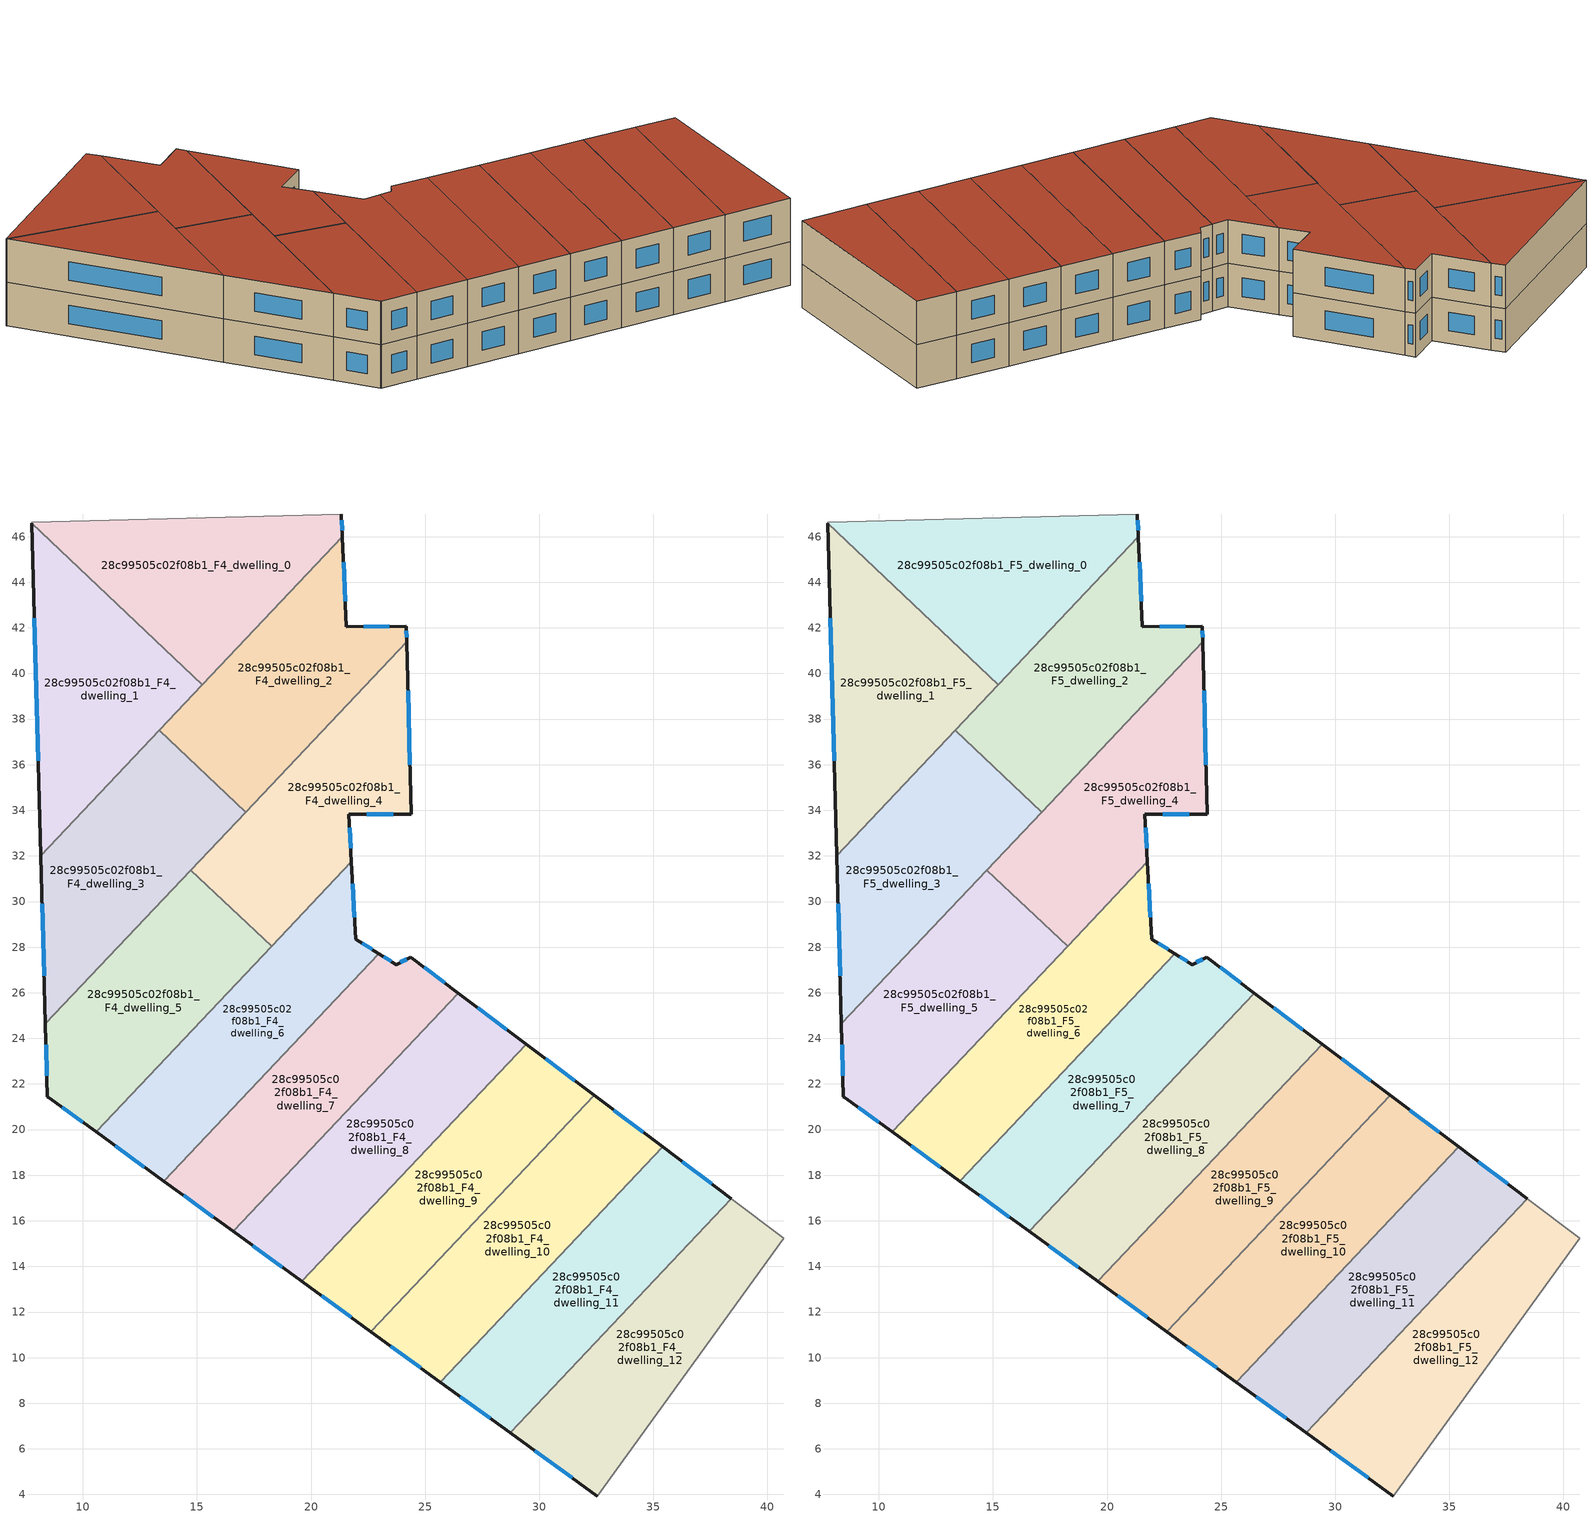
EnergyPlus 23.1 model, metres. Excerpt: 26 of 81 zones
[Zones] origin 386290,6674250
28c99505c02f08b1_F4_dwelling_0
 floor to 28c99505c02f08b1_F3_dwelling_0 (EU_floor_Construction): 21.34,46.99 21.38,46 15.24,39.51 7.76,46.58 7.76,46.63 z12
 wall outside (EU_wall_Construction): 21.38,46 21.34,46.99 z12:15
 wall adiabatic (EU_wall_Construction): 21.34,46.99 7.76,46.63 7.76,46.58 z12:15
 wall to 28c99505c02f08b1_F4_dwelling_1 (EU_wall_Construction): 7.76,46.58 15.24,39.51 z12:15
 wall to 28c99505c02f08b1_F4_dwelling_2 (EU_wall_Construction): 15.24,39.51 21.38,46 z12:15
 window (EU_Window_Construction): 21.37,46.29 21.35,46.71 z12.86:14.14
28c99505c02f08b1_F4_dwelling_1
 floor to 28c99505c02f08b1_F3_dwelling_1 (EU_floor_Construction): 15.24,39.51 8.16,32.01 7.76,46.58 z12
 wall outside (EU_wall_Construction): 7.76,46.58 8.16,32.01 z12:15
 wall to 28c99505c02f08b1_F4_dwelling_3 (EU_wall_Construction): 8.16,32.01 13.34,37.5 z12:15
 wall to 28c99505c02f08b1_F4_dwelling_2 (EU_wall_Construction): 13.34,37.5 15.24,39.51 z12:15
 window (EU_Window_Construction): 7.87,42.42 8.04,36.18 z12.86:14.14
28c99505c02f08b1_F4_dwelling_10
 floor to 28c99505c02f08b1_F3_dwelling_10 (EU_floor_Construction): 35.42,19.24 25.67,8.93 22.63,11.14 32.42,21.5 z12
 wall outside (EU_wall_Construction): 35.42,19.24 32.42,21.5 / 22.63,11.14 25.67,8.93 z12:15
 wall to 28c99505c02f08b1_F4_dwelling_9 (EU_wall_Construction): 32.42,21.5 22.63,11.14 z12:15
 wall to 28c99505c02f08b1_F4_dwelling_11 (EU_wall_Construction): 25.67,8.93 35.42,19.24 z12:15
 window (EU_Window_Construction): 34.56,19.88 33.28,20.85 / 23.5,10.51 24.8,9.56 z12.86:14.14
28c99505c02f08b1_F4_dwelling_11
 floor to 28c99505c02f08b1_F3_dwelling_11 (EU_floor_Construction): 38.43,16.97 28.73,6.7 25.67,8.93 35.42,19.24 z12
 wall outside (EU_wall_Construction): 38.43,16.97 35.42,19.24 / 25.67,8.93 28.73,6.7 z12:15
 wall to 28c99505c02f08b1_F4_dwelling_12 (EU_wall_Construction): 28.73,6.7 38.43,16.97 z12:15
 window (EU_Window_Construction): 37.57,17.62 36.28,18.59 / 26.55,8.29 27.86,7.34 z12.86:14.14
28c99505c02f08b1_F4_dwelling_12
 floor to 28c99505c02f08b1_F3_dwelling_12 (EU_floor_Construction): 40.73,15.24 32.54,3.93 28.73,6.7 38.43,16.97 z12
 wall outside (EU_wall_Construction): 28.73,6.7 32.54,3.93 z12:15
 wall adiabatic (EU_wall_Construction): 32.54,3.93 40.73,15.24 38.43,16.97 z12:15
 window (EU_Window_Construction): 29.82,5.91 31.45,4.72 z12.86:14.14
28c99505c02f08b1_F4_dwelling_2
 floor to 28c99505c02f08b1_F3_dwelling_2 (EU_floor_Construction): 21.38,46 21.55,42.04 24.18,42.08 24.2,41.39 17.14,33.92 13.34,37.5 z12
 wall outside (EU_wall_Construction): 24.2,41.39 24.18,42.08 21.55,42.04 21.38,46 z12:15
 wall to 28c99505c02f08b1_F4_dwelling_3 (EU_wall_Construction): 13.34,37.5 17.14,33.92 z12:15
 wall to 28c99505c02f08b1_F4_dwelling_4 (EU_wall_Construction): 17.14,33.92 24.2,41.39 z12:15
 window (EU_Window_Construction): 21.5,43.17 21.43,44.87 / 23.43,42.07 22.3,42.05 / 24.19,41.59 24.19,41.88 z12.86:14.14
28c99505c02f08b1_F4_dwelling_3
 floor to 28c99505c02f08b1_F3_dwelling_3 (EU_floor_Construction): 17.14,33.92 8.36,24.63 8.16,32.01 13.34,37.5 z12
 wall outside (EU_wall_Construction): 8.16,32.01 8.36,24.63 z12:15
 wall to 28c99505c02f08b1_F4_dwelling_5 (EU_wall_Construction): 8.36,24.63 14.74,31.38 z12:15
 wall to 28c99505c02f08b1_F4_dwelling_4 (EU_wall_Construction): 14.74,31.38 17.14,33.92 z12:15
 window (EU_Window_Construction): 8.21,29.9 8.3,26.74 z12.86:14.14
28c99505c02f08b1_F4_dwelling_4
 floor to 28c99505c02f08b1_F3_dwelling_4 (EU_floor_Construction): 24.2,41.39 24.39,33.83 21.66,33.83 21.78,31.74 18.27,28.04 14.74,31.38 z12
 wall outside (EU_wall_Construction): 21.78,31.74 21.66,33.83 24.39,33.83 24.2,41.39 z12:15
 wall to 28c99505c02f08b1_F4_dwelling_5 (EU_wall_Construction): 14.74,31.38 18.27,28.04 z12:15
 wall to 28c99505c02f08b1_F4_dwelling_6 (EU_wall_Construction): 18.27,28.04 21.78,31.74 z12:15
 window (EU_Window_Construction): 24.34,35.99 24.25,39.23 / 22.44,33.83 23.61,33.83 / 21.74,32.34 21.7,33.23 z12.86:14.14
28c99505c02f08b1_F4_dwelling_5
 floor to 28c99505c02f08b1_F3_dwelling_5 (EU_floor_Construction): 18.27,28.04 10.58,19.9 8.49,21.42 8.44,21.45 8.36,24.63 14.74,31.38 z12
 wall outside (EU_wall_Construction): 8.36,24.63 8.44,21.45 8.49,21.42 10.58,19.9 z12:15
 wall to 28c99505c02f08b1_F4_dwelling_6 (EU_wall_Construction): 10.58,19.9 18.27,28.03 z12:15
 window (EU_Window_Construction): 8.38,23.72 8.42,22.36 / 9.09,20.98 9.98,20.33 z12.86:14.14
28c99505c02f08b1_F4_dwelling_6
 floor to 28c99505c02f08b1_F3_dwelling_6 (EU_floor_Construction): 21.78,31.74 21.96,28.35 22.97,27.71 13.54,17.74 10.58,19.9 z12
 wall outside (EU_wall_Construction): 10.58,19.9 13.54,17.74 / 22.97,27.71 21.96,28.35 21.78,31.74 z12:15
 wall to 28c99505c02f08b1_F4_dwelling_7 (EU_wall_Construction): 13.54,17.74 22.97,27.71 z12:15
 window (EU_Window_Construction): 11.43,19.28 12.7,18.36 / 21.91,29.32 21.83,30.77 / 22.68,27.9 22.25,28.17 z12.86:14.14
28c99505c02f08b1_F4_dwelling_7
 floor to 28c99505c02f08b1_F3_dwelling_7 (EU_floor_Construction): 26.46,25.99 16.58,15.53 13.54,17.74 22.97,27.71 23.73,27.23 24.37,27.56 z12
 wall outside (EU_wall_Construction): 13.54,17.74 16.58,15.53 / 26.46,25.99 24.37,27.56 23.73,27.23 22.97,27.71 z12:15
 wall to 28c99505c02f08b1_F4_dwelling_8 (EU_wall_Construction): 16.58,15.53 26.46,25.99 z12:15
 window (EU_Window_Construction): 14.41,17.11 15.71,16.16 / 23.52,27.37 23.19,27.58 / 24.19,27.47 23.92,27.33 / 25.87,26.44 24.97,27.11 z12.86:14.14
28c99505c02f08b1_F4_dwelling_8
 floor to 28c99505c02f08b1_F3_dwelling_8 (EU_floor_Construction): 29.44,23.75 19.6,13.34 16.58,15.53 26.46,25.99 z12
 wall outside (EU_wall_Construction): 29.44,23.75 26.46,25.99 / 16.58,15.53 19.6,13.34 z12:15
 wall to 28c99505c02f08b1_F4_dwelling_9 (EU_wall_Construction): 19.6,13.34 29.44,23.75 z12:15
 window (EU_Window_Construction): 28.59,24.39 27.31,25.35 / 17.45,14.91 18.74,13.97 z12.86:14.14
28c99505c02f08b1_F4_dwelling_9
 floor to 28c99505c02f08b1_F3_dwelling_9 (EU_floor_Construction): 32.42,21.5 22.63,11.14 19.6,13.34 29.44,23.75 z12
 wall outside (EU_wall_Construction): 32.42,21.5 29.44,23.75 / 19.6,13.34 22.63,11.14 z12:15
 window (EU_Window_Construction): 31.57,22.14 30.29,23.1 / 20.47,12.71 21.76,11.77 z12.86:14.14
28c99505c02f08b1_F5_dwelling_0
 floor to 28c99505c02f08b1_F4_dwelling_0 (EU_floor_Construction): 21.34,46.99 21.38,46 15.24,39.51 7.76,46.58 7.76,46.63 z15
 wall outside (EU_wall_Construction): 21.38,46 21.34,46.99 z15:18
 wall adiabatic (EU_wall_Construction): 21.34,46.99 7.76,46.63 7.76,46.58 z15:18
 wall to 28c99505c02f08b1_F5_dwelling_1 (EU_wall_Construction): 7.76,46.58 15.24,39.51 z15:18
 wall to 28c99505c02f08b1_F5_dwelling_2 (EU_wall_Construction): 15.24,39.51 21.38,46 z15:18
 window (EU_Window_Construction): 21.37,46.29 21.35,46.71 z15.86:17.14
 roof outside (EU_roof_Construction): 15.24,39.51 21.38,46 21.34,46.99 7.76,46.63 7.76,46.58 z18
28c99505c02f08b1_F5_dwelling_1
 floor to 28c99505c02f08b1_F4_dwelling_1 (EU_floor_Construction): 15.24,39.51 8.16,32.01 7.76,46.58 z15
 wall outside (EU_wall_Construction): 7.76,46.58 8.16,32.01 z15:18
 wall to 28c99505c02f08b1_F5_dwelling_3 (EU_wall_Construction): 8.16,32.01 13.34,37.5 z15:18
 wall to 28c99505c02f08b1_F5_dwelling_2 (EU_wall_Construction): 13.34,37.5 15.24,39.51 z15:18
 window (EU_Window_Construction): 7.87,42.42 8.04,36.18 z15.86:17.14
 roof outside (EU_roof_Construction): 8.16,32.01 15.24,39.51 7.76,46.58 z18
28c99505c02f08b1_F5_dwelling_10
 floor to 28c99505c02f08b1_F4_dwelling_10 (EU_floor_Construction): 35.42,19.24 25.67,8.93 22.63,11.14 32.42,21.5 z15
 wall outside (EU_wall_Construction): 35.42,19.24 32.42,21.5 / 22.63,11.14 25.67,8.93 z15:18
 wall to 28c99505c02f08b1_F5_dwelling_9 (EU_wall_Construction): 32.42,21.5 22.63,11.14 z15:18
 wall to 28c99505c02f08b1_F5_dwelling_11 (EU_wall_Construction): 25.67,8.93 35.42,19.24 z15:18
 window (EU_Window_Construction): 34.56,19.88 33.28,20.85 / 23.5,10.51 24.8,9.56 z15.86:17.14
 roof outside (EU_roof_Construction): 25.67,8.93 35.42,19.24 32.42,21.5 22.63,11.14 z18
28c99505c02f08b1_F5_dwelling_11
 floor to 28c99505c02f08b1_F4_dwelling_11 (EU_floor_Construction): 38.43,16.97 28.73,6.7 25.67,8.93 35.42,19.24 z15
 wall outside (EU_wall_Construction): 38.43,16.97 35.42,19.24 / 25.67,8.93 28.73,6.7 z15:18
 wall to 28c99505c02f08b1_F5_dwelling_12 (EU_wall_Construction): 28.73,6.7 38.43,16.97 z15:18
 window (EU_Window_Construction): 37.57,17.62 36.28,18.59 / 26.55,8.29 27.86,7.34 z15.86:17.14
 roof outside (EU_roof_Construction): 28.73,6.7 38.43,16.97 35.42,19.24 25.67,8.93 z18
28c99505c02f08b1_F5_dwelling_12
 floor to 28c99505c02f08b1_F4_dwelling_12 (EU_floor_Construction): 40.73,15.24 32.54,3.93 28.73,6.7 38.43,16.97 z15
 wall outside (EU_wall_Construction): 28.73,6.7 32.54,3.93 z15:18
 wall adiabatic (EU_wall_Construction): 32.54,3.93 40.73,15.24 38.43,16.97 z15:18
 window (EU_Window_Construction): 29.82,5.91 31.45,4.72 z15.86:17.14
 roof outside (EU_roof_Construction): 32.54,3.93 40.73,15.24 38.43,16.97 28.73,6.7 z18
28c99505c02f08b1_F5_dwelling_2
 floor to 28c99505c02f08b1_F4_dwelling_2 (EU_floor_Construction): 21.38,46 21.55,42.04 24.18,42.08 24.2,41.39 17.14,33.92 13.34,37.5 z15
 wall outside (EU_wall_Construction): 24.2,41.39 24.18,42.08 21.55,42.04 21.38,46 z15:18
 wall to 28c99505c02f08b1_F5_dwelling_3 (EU_wall_Construction): 13.34,37.5 17.14,33.92 z15:18
 wall to 28c99505c02f08b1_F5_dwelling_4 (EU_wall_Construction): 17.14,33.92 24.2,41.39 z15:18
 window (EU_Window_Construction): 21.5,43.17 21.43,44.87 / 23.43,42.07 22.3,42.05 / 24.19,41.59 24.19,41.88 z15.86:17.14
 roof outside (EU_roof_Construction): 17.14,33.92 24.2,41.39 24.18,42.08 21.55,42.04 21.38,46 13.34,37.5 z18
28c99505c02f08b1_F5_dwelling_3
 floor to 28c99505c02f08b1_F4_dwelling_3 (EU_floor_Construction): 17.14,33.92 8.36,24.63 8.16,32.01 13.34,37.5 z15
 wall outside (EU_wall_Construction): 8.16,32.01 8.36,24.63 z15:18
 wall to 28c99505c02f08b1_F5_dwelling_5 (EU_wall_Construction): 8.36,24.63 14.74,31.38 z15:18
 wall to 28c99505c02f08b1_F5_dwelling_4 (EU_wall_Construction): 14.74,31.38 17.14,33.92 z15:18
 window (EU_Window_Construction): 8.21,29.9 8.3,26.74 z15.86:17.14
 roof outside (EU_roof_Construction): 8.36,24.63 17.14,33.92 13.34,37.5 8.16,32.01 z18
28c99505c02f08b1_F5_dwelling_4
 floor to 28c99505c02f08b1_F4_dwelling_4 (EU_floor_Construction): 24.2,41.39 24.39,33.83 21.66,33.83 21.78,31.74 18.27,28.04 14.74,31.38 z15
 wall outside (EU_wall_Construction): 21.78,31.74 21.66,33.83 24.39,33.83 24.2,41.39 z15:18
 wall to 28c99505c02f08b1_F5_dwelling_5 (EU_wall_Construction): 14.74,31.38 18.27,28.04 z15:18
 wall to 28c99505c02f08b1_F5_dwelling_6 (EU_wall_Construction): 18.27,28.04 21.78,31.74 z15:18
 window (EU_Window_Construction): 24.34,35.99 24.25,39.23 / 22.44,33.83 23.61,33.83 / 21.74,32.34 21.7,33.23 z15.86:17.14
 roof outside (EU_roof_Construction): 21.78,31.74 21.66,33.83 24.39,33.83 24.2,41.39 14.74,31.38 18.27,28.04 z18
28c99505c02f08b1_F5_dwelling_5
 floor to 28c99505c02f08b1_F4_dwelling_5 (EU_floor_Construction): 18.27,28.04 10.58,19.9 8.49,21.42 8.44,21.45 8.36,24.63 14.74,31.38 z15
 wall outside (EU_wall_Construction): 8.36,24.63 8.44,21.45 8.49,21.42 10.58,19.9 z15:18
 wall to 28c99505c02f08b1_F5_dwelling_6 (EU_wall_Construction): 10.58,19.9 18.27,28.03 z15:18
 window (EU_Window_Construction): 8.38,23.72 8.42,22.36 / 9.09,20.98 9.98,20.33 z15.86:17.14
 roof outside (EU_roof_Construction): 10.58,19.9 18.27,28.04 14.74,31.38 8.36,24.63 8.44,21.45 8.49,21.42 z18
28c99505c02f08b1_F5_dwelling_6
 floor to 28c99505c02f08b1_F4_dwelling_6 (EU_floor_Construction): 21.78,31.74 21.96,28.35 22.97,27.71 13.54,17.74 10.58,19.9 z15
 wall outside (EU_wall_Construction): 10.58,19.9 13.54,17.74 / 22.97,27.71 21.96,28.35 21.78,31.74 z15:18
 wall to 28c99505c02f08b1_F5_dwelling_7 (EU_wall_Construction): 13.54,17.74 22.97,27.71 z15:18
 window (EU_Window_Construction): 11.43,19.28 12.7,18.36 / 21.91,29.32 21.83,30.77 / 22.68,27.9 22.25,28.17 z15.86:17.14
 roof outside (EU_roof_Construction): 13.54,17.74 22.97,27.71 21.96,28.35 21.78,31.74 10.58,19.9 z18
28c99505c02f08b1_F5_dwelling_7
 floor to 28c99505c02f08b1_F4_dwelling_7 (EU_floor_Construction): 26.46,25.99 16.58,15.53 13.54,17.74 22.97,27.71 23.73,27.23 24.37,27.56 z15
 wall outside (EU_wall_Construction): 13.54,17.74 16.58,15.53 / 26.46,25.99 24.37,27.56 23.73,27.23 22.97,27.71 z15:18
 wall to 28c99505c02f08b1_F5_dwelling_8 (EU_wall_Construction): 16.58,15.53 26.46,25.99 z15:18
 window (EU_Window_Construction): 14.41,17.11 15.71,16.16 / 23.52,27.37 23.19,27.58 / 24.19,27.47 23.92,27.33 / 25.87,26.44 24.97,27.11 z15.86:17.14
 roof outside (EU_roof_Construction): 16.58,15.53 26.46,25.99 24.37,27.56 23.73,27.23 22.97,27.71 13.54,17.74 z18
28c99505c02f08b1_F5_dwelling_8
 floor to 28c99505c02f08b1_F4_dwelling_8 (EU_floor_Construction): 29.44,23.75 19.6,13.34 16.58,15.53 26.46,25.99 z15
 wall outside (EU_wall_Construction): 29.44,23.75 26.46,25.99 / 16.58,15.53 19.6,13.34 z15:18
 wall to 28c99505c02f08b1_F5_dwelling_9 (EU_wall_Construction): 19.6,13.34 29.44,23.75 z15:18
 window (EU_Window_Construction): 28.59,24.39 27.31,25.35 / 17.45,14.91 18.74,13.97 z15.86:17.14
 roof outside (EU_roof_Construction): 19.6,13.34 29.44,23.75 26.46,25.99 16.58,15.53 z18
28c99505c02f08b1_F5_dwelling_9
 floor to 28c99505c02f08b1_F4_dwelling_9 (EU_floor_Construction): 32.42,21.5 22.63,11.14 19.6,13.34 29.44,23.75 z15
 wall outside (EU_wall_Construction): 32.42,21.5 29.44,23.75 / 19.6,13.34 22.63,11.14 z15:18
 window (EU_Window_Construction): 31.57,22.14 30.29,23.1 / 20.47,12.71 21.76,11.77 z15.86:17.14
 roof outside (EU_roof_Construction): 22.63,11.14 32.42,21.5 29.44,23.75 19.6,13.34 z18
[Building]
EU S2 Campaign: North Axis=0; Terrain=City; Solar Distribution=FullExterior
[Site:Location]
Helsinki-Vantaa.AP: Latitude=60.317; Longitude=24.963; Time Zone=2; Elevation=54.6
[SizingPeriod:WeatherFileDays]
AnnualSizingPeriod: Begin Month=1; Begin Day of Month=1; End Month=12; End Day of Month=31; Day of Week for Start Day=Monday; Use Weather File Daylight Saving Period=No; Use Weather File Rain and Snow Indicators=No
[MATERIAL]
EU_InternalMass_Material: Roughness=MediumRough; Thickness=0.1; Conductivity=1; Density=1800; Specific Heat=900; Thermal Absorptance=0.9; Solar Absorptance=0.7; Visible Absorptance=0.7
[MATERIAL:NOMASS] Roughness=MediumRough; Thermal Absorptance=0.9; Solar Absorptance=0.7; Visible Absorptance=0.7
Name | Thermal Resistance
EU_wall_NoMass | 1.10183
EU_roof_NoMass; EU_floor_NoMass | 1.70606
[WINDOWMATERIAL:SIMPLEGLAZINGSYSTEM]
EU_Window_SimpleGlazing: UFactor=3.11035; Solar Heat Gain Coefficient=0.8; Visible Transmittance=0.8
[CONSTRUCTION]
EU_wall_Construction: EU_wall_NoMass
EU_roof_Construction: EU_roof_NoMass
EU_floor_Construction: EU_floor_NoMass
EU_Window_Construction: EU_Window_SimpleGlazing
EU_InternalMass_Construction: EU_InternalMass_Material
[ZONE] Type=1; Multiplier=1; Ceiling Height=autocalculate; Floor Area=autocalculate; Part of Total Floor Area=Yes
Name | Volume
28c99505c02f08b1_F4_dwelling_0; 28c99505c02f08b1_F5_dwelling_0 | 159.237
28c99505c02f08b1_F4_dwelling_1; 28c99505c02f08b1_F5_dwelling_1; 28c99505c02f08b1_F4_dwelling_11; 28c99505c02f08b1_F5_dwelling_11 | 159.231
28c99505c02f08b1_F4_dwelling_10; 28c99505c02f08b1_F5_dwelling_10 | 159.224
28c99505c02f08b1_F4_dwelling_12; 28c99505c02f08b1_F5_dwelling_12; 28c99505c02f08b1_F4_dwelling_2; 28c99505c02f08b1_F5_dwelling_2 | 159.215
28c99505c02f08b1_F4_dwelling_3; 28c99505c02f08b1_F5_dwelling_3 | 159.199
28c99505c02f08b1_F4_dwelling_4; 28c99505c02f08b1_F5_dwelling_4 | 159.535
28c99505c02f08b1_F4_dwelling_5; 28c99505c02f08b1_F5_dwelling_5 | 159.549
28c99505c02f08b1_F4_dwelling_6; 28c99505c02f08b1_F5_dwelling_6 | 158.588
28c99505c02f08b1_F4_dwelling_7; 28c99505c02f08b1_F5_dwelling_7 | 159.188
28c99505c02f08b1_F4_dwelling_8; 28c99505c02f08b1_F5_dwelling_8 | 159.245
28c99505c02f08b1_F4_dwelling_9; 28c99505c02f08b1_F5_dwelling_9 | 159.193
[INTERNALMASS] Construction=EU_InternalMass_Construction
Name | Zone or ZoneList | Surface Area
28c99505c02f08b1_F4_dwelling_0_EU_InternalMass | 28c99505c02f08b1_F4_dwelling_0 | 53.0819
28c99505c02f08b1_F4_dwelling_1_EU_InternalMass | 28c99505c02f08b1_F4_dwelling_1 | 53.0773
28c99505c02f08b1_F4_dwelling_2_EU_InternalMass | 28c99505c02f08b1_F4_dwelling_2 | 53.0716
28c99505c02f08b1_F4_dwelling_3_EU_InternalMass | 28c99505c02f08b1_F4_dwelling_3 | 53.0682
28c99505c02f08b1_F4_dwelling_4_EU_InternalMass | 28c99505c02f08b1_F4_dwelling_4 | 53.1781
28c99505c02f08b1_F4_dwelling_5_EU_InternalMass | 28c99505c02f08b1_F4_dwelling_5 | 53.1828
28c99505c02f08b1_F4_dwelling_6_EU_InternalMass | 28c99505c02f08b1_F4_dwelling_6 | 52.8629
28c99505c02f08b1_F4_dwelling_7_EU_InternalMass | 28c99505c02f08b1_F4_dwelling_7 | 53.0626
28c99505c02f08b1_F4_dwelling_8_EU_InternalMass | 28c99505c02f08b1_F4_dwelling_8 | 53.0821
28c99505c02f08b1_F4_dwelling_9_EU_InternalMass | 28c99505c02f08b1_F4_dwelling_9 | 53.0642
28c99505c02f08b1_F4_dwelling_10_EU_InternalMass | 28c99505c02f08b1_F4_dwelling_10 | 53.0748
28c99505c02f08b1_F4_dwelling_11_EU_InternalMass | 28c99505c02f08b1_F4_dwelling_11 | 53.0768
28c99505c02f08b1_F4_dwelling_12_EU_InternalMass | 28c99505c02f08b1_F4_dwelling_12 | 53.0717
28c99505c02f08b1_F5_dwelling_0_EU_InternalMass | 28c99505c02f08b1_F5_dwelling_0 | 53.0819
28c99505c02f08b1_F5_dwelling_1_EU_InternalMass | 28c99505c02f08b1_F5_dwelling_1 | 53.0773
28c99505c02f08b1_F5_dwelling_2_EU_InternalMass | 28c99505c02f08b1_F5_dwelling_2 | 53.0716
28c99505c02f08b1_F5_dwelling_3_EU_InternalMass | 28c99505c02f08b1_F5_dwelling_3 | 53.0682
28c99505c02f08b1_F5_dwelling_4_EU_InternalMass | 28c99505c02f08b1_F5_dwelling_4 | 53.1781
28c99505c02f08b1_F5_dwelling_5_EU_InternalMass | 28c99505c02f08b1_F5_dwelling_5 | 53.1828
28c99505c02f08b1_F5_dwelling_6_EU_InternalMass | 28c99505c02f08b1_F5_dwelling_6 | 52.8629
28c99505c02f08b1_F5_dwelling_7_EU_InternalMass | 28c99505c02f08b1_F5_dwelling_7 | 53.0626
28c99505c02f08b1_F5_dwelling_8_EU_InternalMass | 28c99505c02f08b1_F5_dwelling_8 | 53.0821
28c99505c02f08b1_F5_dwelling_9_EU_InternalMass | 28c99505c02f08b1_F5_dwelling_9 | 53.0642
28c99505c02f08b1_F5_dwelling_10_EU_InternalMass | 28c99505c02f08b1_F5_dwelling_10 | 53.0748
28c99505c02f08b1_F5_dwelling_11_EU_InternalMass | 28c99505c02f08b1_F5_dwelling_11 | 53.0768
28c99505c02f08b1_F5_dwelling_12_EU_InternalMass | 28c99505c02f08b1_F5_dwelling_12 | 53.0717
[OTHEREQUIPMENT] Fuel Type=Electricity; Design Level Calculation Method=Watts/Area; Power per Zone Floor Area=1; Fraction Latent=0; Fraction Radiant=0; Fraction Lost=0; Carbon Dioxide Generation Rate=0; EndUse Subcategory=EU_Step8_InternalGains
Name | Zone or ZoneList or Space or SpaceList | Schedule
EU_Step8_InternalGain_28c99505c02f08b1_F4_dwelling_0_f000 | 28c99505c02f08b1_F4_dwelling_0 | EU_Step8_GainSchedule_28c99505c02f08b1_F4_dwelling_0_f000
EU_Step8_InternalGain_28c99505c02f08b1_F4_dwelling_1_f000 | 28c99505c02f08b1_F4_dwelling_1 | EU_Step8_GainSchedule_28c99505c02f08b1_F4_dwelling_1_f000
EU_Step8_InternalGain_28c99505c02f08b1_F4_dwelling_2_f000 | 28c99505c02f08b1_F4_dwelling_2 | EU_Step8_GainSchedule_28c99505c02f08b1_F4_dwelling_2_f000
EU_Step8_InternalGain_28c99505c02f08b1_F4_dwelling_3_f000 | 28c99505c02f08b1_F4_dwelling_3 | EU_Step8_GainSchedule_28c99505c02f08b1_F4_dwelling_3_f000
EU_Step8_InternalGain_28c99505c02f08b1_F4_dwelling_4_f000 | 28c99505c02f08b1_F4_dwelling_4 | EU_Step8_GainSchedule_28c99505c02f08b1_F4_dwelling_4_f000
EU_Step8_InternalGain_28c99505c02f08b1_F4_dwelling_5_f000 | 28c99505c02f08b1_F4_dwelling_5 | EU_Step8_GainSchedule_28c99505c02f08b1_F4_dwelling_5_f000
EU_Step8_InternalGain_28c99505c02f08b1_F4_dwelling_6_f000 | 28c99505c02f08b1_F4_dwelling_6 | EU_Step8_GainSchedule_28c99505c02f08b1_F4_dwelling_6_f000
EU_Step8_InternalGain_28c99505c02f08b1_F4_dwelling_7_f000 | 28c99505c02f08b1_F4_dwelling_7 | EU_Step8_GainSchedule_28c99505c02f08b1_F4_dwelling_7_f000
EU_Step8_InternalGain_28c99505c02f08b1_F4_dwelling_8_f000 | 28c99505c02f08b1_F4_dwelling_8 | EU_Step8_GainSchedule_28c99505c02f08b1_F4_dwelling_8_f000
EU_Step8_InternalGain_28c99505c02f08b1_F4_dwelling_9_f000 | 28c99505c02f08b1_F4_dwelling_9 | EU_Step8_GainSchedule_28c99505c02f08b1_F4_dwelling_9_f000
EU_Step8_InternalGain_28c99505c02f08b1_F4_dwelling_10_f000 | 28c99505c02f08b1_F4_dwelling_10 | EU_Step8_GainSchedule_28c99505c02f08b1_F4_dwelling_10_f000
EU_Step8_InternalGain_28c99505c02f08b1_F4_dwelling_11_f000 | 28c99505c02f08b1_F4_dwelling_11 | EU_Step8_GainSchedule_28c99505c02f08b1_F4_dwelling_11_f000
EU_Step8_InternalGain_28c99505c02f08b1_F4_dwelling_12_f000 | 28c99505c02f08b1_F4_dwelling_12 | EU_Step8_GainSchedule_28c99505c02f08b1_F4_dwelling_12_f000
EU_Step8_InternalGain_28c99505c02f08b1_F5_dwelling_0_f000 | 28c99505c02f08b1_F5_dwelling_0 | EU_Step8_GainSchedule_28c99505c02f08b1_F5_dwelling_0_f000
EU_Step8_InternalGain_28c99505c02f08b1_F5_dwelling_1_f000 | 28c99505c02f08b1_F5_dwelling_1 | EU_Step8_GainSchedule_28c99505c02f08b1_F5_dwelling_1_f000
EU_Step8_InternalGain_28c99505c02f08b1_F5_dwelling_2_f000 | 28c99505c02f08b1_F5_dwelling_2 | EU_Step8_GainSchedule_28c99505c02f08b1_F5_dwelling_2_f000
EU_Step8_InternalGain_28c99505c02f08b1_F5_dwelling_3_f000 | 28c99505c02f08b1_F5_dwelling_3 | EU_Step8_GainSchedule_28c99505c02f08b1_F5_dwelling_3_f000
EU_Step8_InternalGain_28c99505c02f08b1_F5_dwelling_4_f000 | 28c99505c02f08b1_F5_dwelling_4 | EU_Step8_GainSchedule_28c99505c02f08b1_F5_dwelling_4_f000
EU_Step8_InternalGain_28c99505c02f08b1_F5_dwelling_5_f000 | 28c99505c02f08b1_F5_dwelling_5 | EU_Step8_GainSchedule_28c99505c02f08b1_F5_dwelling_5_f000
EU_Step8_InternalGain_28c99505c02f08b1_F5_dwelling_6_f000 | 28c99505c02f08b1_F5_dwelling_6 | EU_Step8_GainSchedule_28c99505c02f08b1_F5_dwelling_6_f000
EU_Step8_InternalGain_28c99505c02f08b1_F5_dwelling_7_f000 | 28c99505c02f08b1_F5_dwelling_7 | EU_Step8_GainSchedule_28c99505c02f08b1_F5_dwelling_7_f000
EU_Step8_InternalGain_28c99505c02f08b1_F5_dwelling_8_f000 | 28c99505c02f08b1_F5_dwelling_8 | EU_Step8_GainSchedule_28c99505c02f08b1_F5_dwelling_8_f000
EU_Step8_InternalGain_28c99505c02f08b1_F5_dwelling_9_f000 | 28c99505c02f08b1_F5_dwelling_9 | EU_Step8_GainSchedule_28c99505c02f08b1_F5_dwelling_9_f000
EU_Step8_InternalGain_28c99505c02f08b1_F5_dwelling_10_f000 | 28c99505c02f08b1_F5_dwelling_10 | EU_Step8_GainSchedule_28c99505c02f08b1_F5_dwelling_10_f000
EU_Step8_InternalGain_28c99505c02f08b1_F5_dwelling_11_f000 | 28c99505c02f08b1_F5_dwelling_11 | EU_Step8_GainSchedule_28c99505c02f08b1_F5_dwelling_11_f000
EU_Step8_InternalGain_28c99505c02f08b1_F5_dwelling_12_f000 | 28c99505c02f08b1_F5_dwelling_12 | EU_Step8_GainSchedule_28c99505c02f08b1_F5_dwelling_12_f000
[ZONEVENTILATION:DESIGNFLOWRATE] Schedule=EU_AlwaysOn; Design Flow Rate Calculation Method=AirChanges/Hour; Air Changes per Hour=0.756316; Ventilation Type=Natural; Fan Pressure Rise=0; Fan Total Efficiency=1; Constant Term Coefficient=1; Temperature Term Coefficient=0; Velocity Term Coefficient=0; Velocity Squared Term Coefficient=0; Minimum Indoor Temperature=-100; Maximum Indoor Temperature=100; Delta Temperature=-100; Minimum Outdoor Temperature=-100; Maximum Outdoor Temperature=100; Maximum Wind Speed=40
Name | Zone or ZoneList or Space or SpaceList
EU_ConstantAir_28c99505c02f08b1_F4_dwelling_0 | 28c99505c02f08b1_F4_dwelling_0
EU_ConstantAir_28c99505c02f08b1_F4_dwelling_1 | 28c99505c02f08b1_F4_dwelling_1
EU_ConstantAir_28c99505c02f08b1_F4_dwelling_2 | 28c99505c02f08b1_F4_dwelling_2
EU_ConstantAir_28c99505c02f08b1_F4_dwelling_3 | 28c99505c02f08b1_F4_dwelling_3
EU_ConstantAir_28c99505c02f08b1_F4_dwelling_4 | 28c99505c02f08b1_F4_dwelling_4
EU_ConstantAir_28c99505c02f08b1_F4_dwelling_5 | 28c99505c02f08b1_F4_dwelling_5
EU_ConstantAir_28c99505c02f08b1_F4_dwelling_6 | 28c99505c02f08b1_F4_dwelling_6
EU_ConstantAir_28c99505c02f08b1_F4_dwelling_7 | 28c99505c02f08b1_F4_dwelling_7
EU_ConstantAir_28c99505c02f08b1_F4_dwelling_8 | 28c99505c02f08b1_F4_dwelling_8
EU_ConstantAir_28c99505c02f08b1_F4_dwelling_9 | 28c99505c02f08b1_F4_dwelling_9
EU_ConstantAir_28c99505c02f08b1_F4_dwelling_10 | 28c99505c02f08b1_F4_dwelling_10
EU_ConstantAir_28c99505c02f08b1_F4_dwelling_11 | 28c99505c02f08b1_F4_dwelling_11
EU_ConstantAir_28c99505c02f08b1_F4_dwelling_12 | 28c99505c02f08b1_F4_dwelling_12
EU_ConstantAir_28c99505c02f08b1_F5_dwelling_0 | 28c99505c02f08b1_F5_dwelling_0
EU_ConstantAir_28c99505c02f08b1_F5_dwelling_1 | 28c99505c02f08b1_F5_dwelling_1
EU_ConstantAir_28c99505c02f08b1_F5_dwelling_2 | 28c99505c02f08b1_F5_dwelling_2
EU_ConstantAir_28c99505c02f08b1_F5_dwelling_3 | 28c99505c02f08b1_F5_dwelling_3
EU_ConstantAir_28c99505c02f08b1_F5_dwelling_4 | 28c99505c02f08b1_F5_dwelling_4
EU_ConstantAir_28c99505c02f08b1_F5_dwelling_5 | 28c99505c02f08b1_F5_dwelling_5
EU_ConstantAir_28c99505c02f08b1_F5_dwelling_6 | 28c99505c02f08b1_F5_dwelling_6
EU_ConstantAir_28c99505c02f08b1_F5_dwelling_7 | 28c99505c02f08b1_F5_dwelling_7
EU_ConstantAir_28c99505c02f08b1_F5_dwelling_8 | 28c99505c02f08b1_F5_dwelling_8
EU_ConstantAir_28c99505c02f08b1_F5_dwelling_9 | 28c99505c02f08b1_F5_dwelling_9
EU_ConstantAir_28c99505c02f08b1_F5_dwelling_10 | 28c99505c02f08b1_F5_dwelling_10
EU_ConstantAir_28c99505c02f08b1_F5_dwelling_11 | 28c99505c02f08b1_F5_dwelling_11
EU_ConstantAir_28c99505c02f08b1_F5_dwelling_12 | 28c99505c02f08b1_F5_dwelling_12
[HVACTEMPLATE:ZONE:IDEALLOADSAIRSYSTEM] System Availability Schedule=EU_AlwaysOn; Maximum Heating Supply Air Temperature=50; Minimum Cooling Supply Air Temperature=13; Maximum Heating Supply Air Humidity Ratio=0.0156; Minimum Cooling Supply Air Humidity Ratio=0.0077; Heating Limit=NoLimit; Cooling Limit=NoLimit; Heating Availability Schedule=EU_AlwaysOn; Cooling Availability Schedule=EU_CoolingOff; Dehumidification Control Type=ConstantSensibleHeatRatio; Cooling Sensible Heat Ratio=0.7; Dehumidification Setpoint=60; Humidification Control Type=None; Humidification Setpoint=30; Outdoor Air Method=None; Outdoor Air Flow Rate per Person=0.00944; Outdoor Air Flow Rate per Zone Floor Area=0; Outdoor Air Flow Rate per Zone=0; Demand Controlled Ventilation Type=None; Outdoor Air Economizer Type=NoEconomizer; Heat Recovery Type=None; Sensible Heat Recovery Effectiveness=0.7; Latent Heat Recovery Effectiveness=0.65
Name | Template Thermostat
28c99505c02f08b1_F4_dwelling_0 | EU_HeatOnly_28c99505c02f08b1_F4_dwelling_0
28c99505c02f08b1_F4_dwelling_1 | EU_HeatOnly_28c99505c02f08b1_F4_dwelling_1
28c99505c02f08b1_F4_dwelling_2 | EU_HeatOnly_28c99505c02f08b1_F4_dwelling_2
28c99505c02f08b1_F4_dwelling_3 | EU_HeatOnly_28c99505c02f08b1_F4_dwelling_3
28c99505c02f08b1_F4_dwelling_4 | EU_HeatOnly_28c99505c02f08b1_F4_dwelling_4
28c99505c02f08b1_F4_dwelling_5 | EU_HeatOnly_28c99505c02f08b1_F4_dwelling_5
28c99505c02f08b1_F4_dwelling_6 | EU_HeatOnly_28c99505c02f08b1_F4_dwelling_6
28c99505c02f08b1_F4_dwelling_7 | EU_HeatOnly_28c99505c02f08b1_F4_dwelling_7
28c99505c02f08b1_F4_dwelling_8 | EU_HeatOnly_28c99505c02f08b1_F4_dwelling_8
28c99505c02f08b1_F4_dwelling_9 | EU_HeatOnly_28c99505c02f08b1_F4_dwelling_9
28c99505c02f08b1_F4_dwelling_10 | EU_HeatOnly_28c99505c02f08b1_F4_dwelling_10
28c99505c02f08b1_F4_dwelling_11 | EU_HeatOnly_28c99505c02f08b1_F4_dwelling_11
28c99505c02f08b1_F4_dwelling_12 | EU_HeatOnly_28c99505c02f08b1_F4_dwelling_12
28c99505c02f08b1_F5_dwelling_0 | EU_HeatOnly_28c99505c02f08b1_F5_dwelling_0
28c99505c02f08b1_F5_dwelling_1 | EU_HeatOnly_28c99505c02f08b1_F5_dwelling_1
28c99505c02f08b1_F5_dwelling_2 | EU_HeatOnly_28c99505c02f08b1_F5_dwelling_2
28c99505c02f08b1_F5_dwelling_3 | EU_HeatOnly_28c99505c02f08b1_F5_dwelling_3
28c99505c02f08b1_F5_dwelling_4 | EU_HeatOnly_28c99505c02f08b1_F5_dwelling_4
28c99505c02f08b1_F5_dwelling_5 | EU_HeatOnly_28c99505c02f08b1_F5_dwelling_5
28c99505c02f08b1_F5_dwelling_6 | EU_HeatOnly_28c99505c02f08b1_F5_dwelling_6
28c99505c02f08b1_F5_dwelling_7 | EU_HeatOnly_28c99505c02f08b1_F5_dwelling_7
28c99505c02f08b1_F5_dwelling_8 | EU_HeatOnly_28c99505c02f08b1_F5_dwelling_8
28c99505c02f08b1_F5_dwelling_9 | EU_HeatOnly_28c99505c02f08b1_F5_dwelling_9
28c99505c02f08b1_F5_dwelling_10 | EU_HeatOnly_28c99505c02f08b1_F5_dwelling_10
28c99505c02f08b1_F5_dwelling_11 | EU_HeatOnly_28c99505c02f08b1_F5_dwelling_11
28c99505c02f08b1_F5_dwelling_12 | EU_HeatOnly_28c99505c02f08b1_F5_dwelling_12
[SIZING:ZONE] Zone Cooling Design Supply Air Temperature Input Method=SupplyAirTemperature; Zone Cooling Design Supply Air Temperature=13; Zone Heating Design Supply Air Temperature Input Method=SupplyAirTemperature; Zone Heating Design Supply Air Temperature=50; Zone Cooling Design Supply Air Humidity Ratio=0.008; Zone Heating Design Supply Air Humidity Ratio=0.008; Cooling Design Air Flow Method=DesignDay; Cooling Design Air Flow Rate=0; Cooling Minimum Air Flow per Zone Floor Area=0.000762; Cooling Minimum Air Flow=0; Cooling Minimum Air Flow Fraction=0.2; Heating Design Air Flow Method=DesignDay; Heating Design Air Flow Rate=0; Heating Maximum Air Flow per Zone Floor Area=0.002032; Heating Maximum Air Flow=0.141576; Heating Maximum Air Flow Fraction=0.3; Account for Dedicated Outdoor Air System=No; Dedicated Outdoor Air System Control Strategy=NeutralSupplyAir; Dedicated Outdoor Air Low Setpoint Temperature for Design=autosize; Dedicated Outdoor Air High Setpoint Temperature for Design=autosize; Zone Load Sizing Method=Sensible Load Only No Latent Load; Zone Latent Cooling Design Supply Air Humidity Ratio Input Method=HumidityRatioDifference; Zone Cooling Design Supply Air Humidity Ratio Difference=0.005; Zone Latent Heating Design Supply Air Humidity Ratio Input Method=HumidityRatioDifference; Zone Humidification Design Supply Air Humidity Ratio Difference=0.005
28c99505c02f08b1_F4_dwelling_0; 28c99505c02f08b1_F4_dwelling_1; 28c99505c02f08b1_F4_dwelling_2; 28c99505c02f08b1_F4_dwelling_3; 28c99505c02f08b1_F4_dwelling_4; 28c99505c02f08b1_F4_dwelling_5; 28c99505c02f08b1_F4_dwelling_6; 28c99505c02f08b1_F4_dwelling_7; 28c99505c02f08b1_F4_dwelling_8; 28c99505c02f08b1_F4_dwelling_9; 28c99505c02f08b1_F4_dwelling_10; 28c99505c02f08b1_F4_dwelling_11; 28c99505c02f08b1_F4_dwelling_12; 28c99505c02f08b1_F5_dwelling_0; 28c99505c02f08b1_F5_dwelling_1; 28c99505c02f08b1_F5_dwelling_2; 28c99505c02f08b1_F5_dwelling_3; 28c99505c02f08b1_F5_dwelling_4; 28c99505c02f08b1_F5_dwelling_5; 28c99505c02f08b1_F5_dwelling_6; 28c99505c02f08b1_F5_dwelling_7; 28c99505c02f08b1_F5_dwelling_8; 28c99505c02f08b1_F5_dwelling_9; 28c99505c02f08b1_F5_dwelling_10; 28c99505c02f08b1_F5_dwelling_11; 28c99505c02f08b1_F5_dwelling_12
[SCHEDULE:CONSTANT]
Name | Hourly Value
EU_AlwaysOn | 1
EU_CoolingOff | 0
[SCHEDULE:FILE] Column Number=1; Rows to Skip at Top=0; Number of Hours of Data=8760; Column Separator=Comma; Interpolate to Timestep=No; Minutes per Item=60; Adjust Schedule for Daylight Savings=Yes
Name | File
EU_Step8_GainSchedule_28c99505c02f08b1_F4_dwelling_0_f000 | ../../schedules/28c99505c02f08b1/28c99505c02f08b1_F4_dwelling_0_f000_gain.csv
EU_Step8_GainSchedule_28c99505c02f08b1_F4_dwelling_1_f000 | ../../schedules/28c99505c02f08b1/28c99505c02f08b1_F4_dwelling_1_f000_gain.csv
EU_Step8_GainSchedule_28c99505c02f08b1_F4_dwelling_2_f000 | ../../schedules/28c99505c02f08b1/28c99505c02f08b1_F4_dwelling_2_f000_gain.csv
EU_Step8_GainSchedule_28c99505c02f08b1_F4_dwelling_3_f000 | ../../schedules/28c99505c02f08b1/28c99505c02f08b1_F4_dwelling_3_f000_gain.csv
EU_Step8_GainSchedule_28c99505c02f08b1_F4_dwelling_4_f000 | ../../schedules/28c99505c02f08b1/28c99505c02f08b1_F4_dwelling_4_f000_gain.csv
EU_Step8_GainSchedule_28c99505c02f08b1_F4_dwelling_5_f000 | ../../schedules/28c99505c02f08b1/28c99505c02f08b1_F4_dwelling_5_f000_gain.csv
EU_Step8_GainSchedule_28c99505c02f08b1_F4_dwelling_6_f000 | ../../schedules/28c99505c02f08b1/28c99505c02f08b1_F4_dwelling_6_f000_gain.csv
EU_Step8_GainSchedule_28c99505c02f08b1_F4_dwelling_7_f000 | ../../schedules/28c99505c02f08b1/28c99505c02f08b1_F4_dwelling_7_f000_gain.csv
EU_Step8_GainSchedule_28c99505c02f08b1_F4_dwelling_8_f000 | ../../schedules/28c99505c02f08b1/28c99505c02f08b1_F4_dwelling_8_f000_gain.csv
EU_Step8_GainSchedule_28c99505c02f08b1_F4_dwelling_9_f000 | ../../schedules/28c99505c02f08b1/28c99505c02f08b1_F4_dwelling_9_f000_gain.csv
EU_Step8_GainSchedule_28c99505c02f08b1_F4_dwelling_10_f000 | ../../schedules/28c99505c02f08b1/28c99505c02f08b1_F4_dwelling_10_f000_gain.csv
EU_Step8_GainSchedule_28c99505c02f08b1_F4_dwelling_11_f000 | ../../schedules/28c99505c02f08b1/28c99505c02f08b1_F4_dwelling_11_f000_gain.csv
EU_Step8_GainSchedule_28c99505c02f08b1_F4_dwelling_12_f000 | ../../schedules/28c99505c02f08b1/28c99505c02f08b1_F4_dwelling_12_f000_gain.csv
EU_Step8_GainSchedule_28c99505c02f08b1_F5_dwelling_0_f000 | ../../schedules/28c99505c02f08b1/28c99505c02f08b1_F5_dwelling_0_f000_gain.csv
EU_Step8_GainSchedule_28c99505c02f08b1_F5_dwelling_1_f000 | ../../schedules/28c99505c02f08b1/28c99505c02f08b1_F5_dwelling_1_f000_gain.csv
EU_Step8_GainSchedule_28c99505c02f08b1_F5_dwelling_2_f000 | ../../schedules/28c99505c02f08b1/28c99505c02f08b1_F5_dwelling_2_f000_gain.csv
EU_Step8_GainSchedule_28c99505c02f08b1_F5_dwelling_3_f000 | ../../schedules/28c99505c02f08b1/28c99505c02f08b1_F5_dwelling_3_f000_gain.csv
EU_Step8_GainSchedule_28c99505c02f08b1_F5_dwelling_4_f000 | ../../schedules/28c99505c02f08b1/28c99505c02f08b1_F5_dwelling_4_f000_gain.csv
EU_Step8_GainSchedule_28c99505c02f08b1_F5_dwelling_5_f000 | ../../schedules/28c99505c02f08b1/28c99505c02f08b1_F5_dwelling_5_f000_gain.csv
EU_Step8_GainSchedule_28c99505c02f08b1_F5_dwelling_6_f000 | ../../schedules/28c99505c02f08b1/28c99505c02f08b1_F5_dwelling_6_f000_gain.csv
EU_Step8_GainSchedule_28c99505c02f08b1_F5_dwelling_7_f000 | ../../schedules/28c99505c02f08b1/28c99505c02f08b1_F5_dwelling_7_f000_gain.csv
EU_Step8_GainSchedule_28c99505c02f08b1_F5_dwelling_8_f000 | ../../schedules/28c99505c02f08b1/28c99505c02f08b1_F5_dwelling_8_f000_gain.csv
EU_Step8_GainSchedule_28c99505c02f08b1_F5_dwelling_9_f000 | ../../schedules/28c99505c02f08b1/28c99505c02f08b1_F5_dwelling_9_f000_gain.csv
EU_Step8_GainSchedule_28c99505c02f08b1_F5_dwelling_10_f000 | ../../schedules/28c99505c02f08b1/28c99505c02f08b1_F5_dwelling_10_f000_gain.csv
EU_Step8_GainSchedule_28c99505c02f08b1_F5_dwelling_11_f000 | ../../schedules/28c99505c02f08b1/28c99505c02f08b1_F5_dwelling_11_f000_gain.csv
EU_Step8_GainSchedule_28c99505c02f08b1_F5_dwelling_12_f000 | ../../schedules/28c99505c02f08b1/28c99505c02f08b1_F5_dwelling_12_f000_gain.csv
